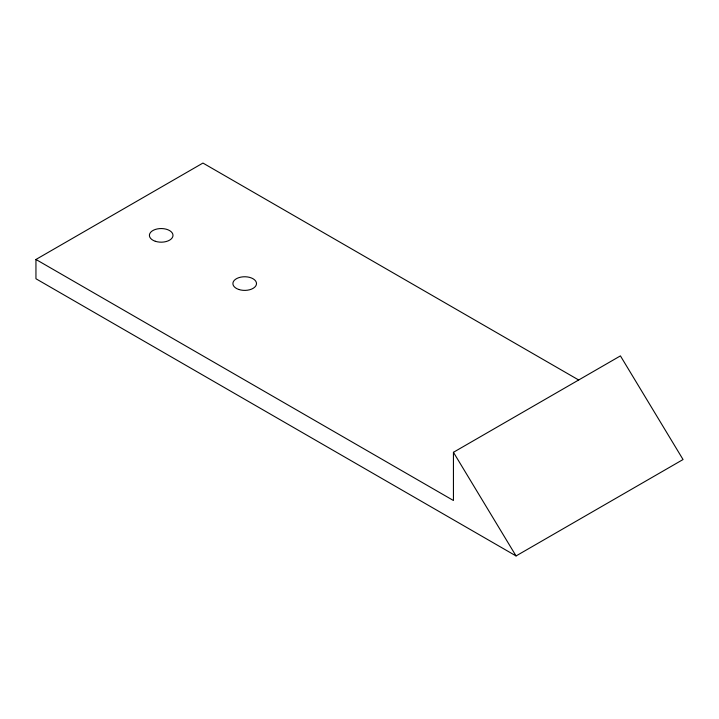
<?xml version="1.0" encoding="UTF-8"?>
<svg xmlns="http://www.w3.org/2000/svg" width="719" height="719" viewBox="0 0 719 719"><rect width="100%" height="100%" fill="white"/><g stroke="black" fill="none" stroke-linecap="round" stroke-linejoin="round"><path stroke-width="1.08" d="M35.95 259.469L453.437 500.505L453.437 452.296L620.425 355.887L683.05 459.531L516.053 555.94L35.95 278.756L35.95 259.469L202.947 163.06L578.678 379.992M453.437 452.296L516.053 555.94M155.295 241.269A11.81 6.822 0 0 0 173 235.365A11.81 6.822 0 0 0 155.295 229.46A11.81 6.822 0 0 0 155.295 241.269M238.789 289.478A11.81 6.822 0 0 0 256.503 283.574A11.81 6.822 0 0 0 238.789 277.669A11.81 6.822 0 0 0 238.789 289.478"/></g></svg>
